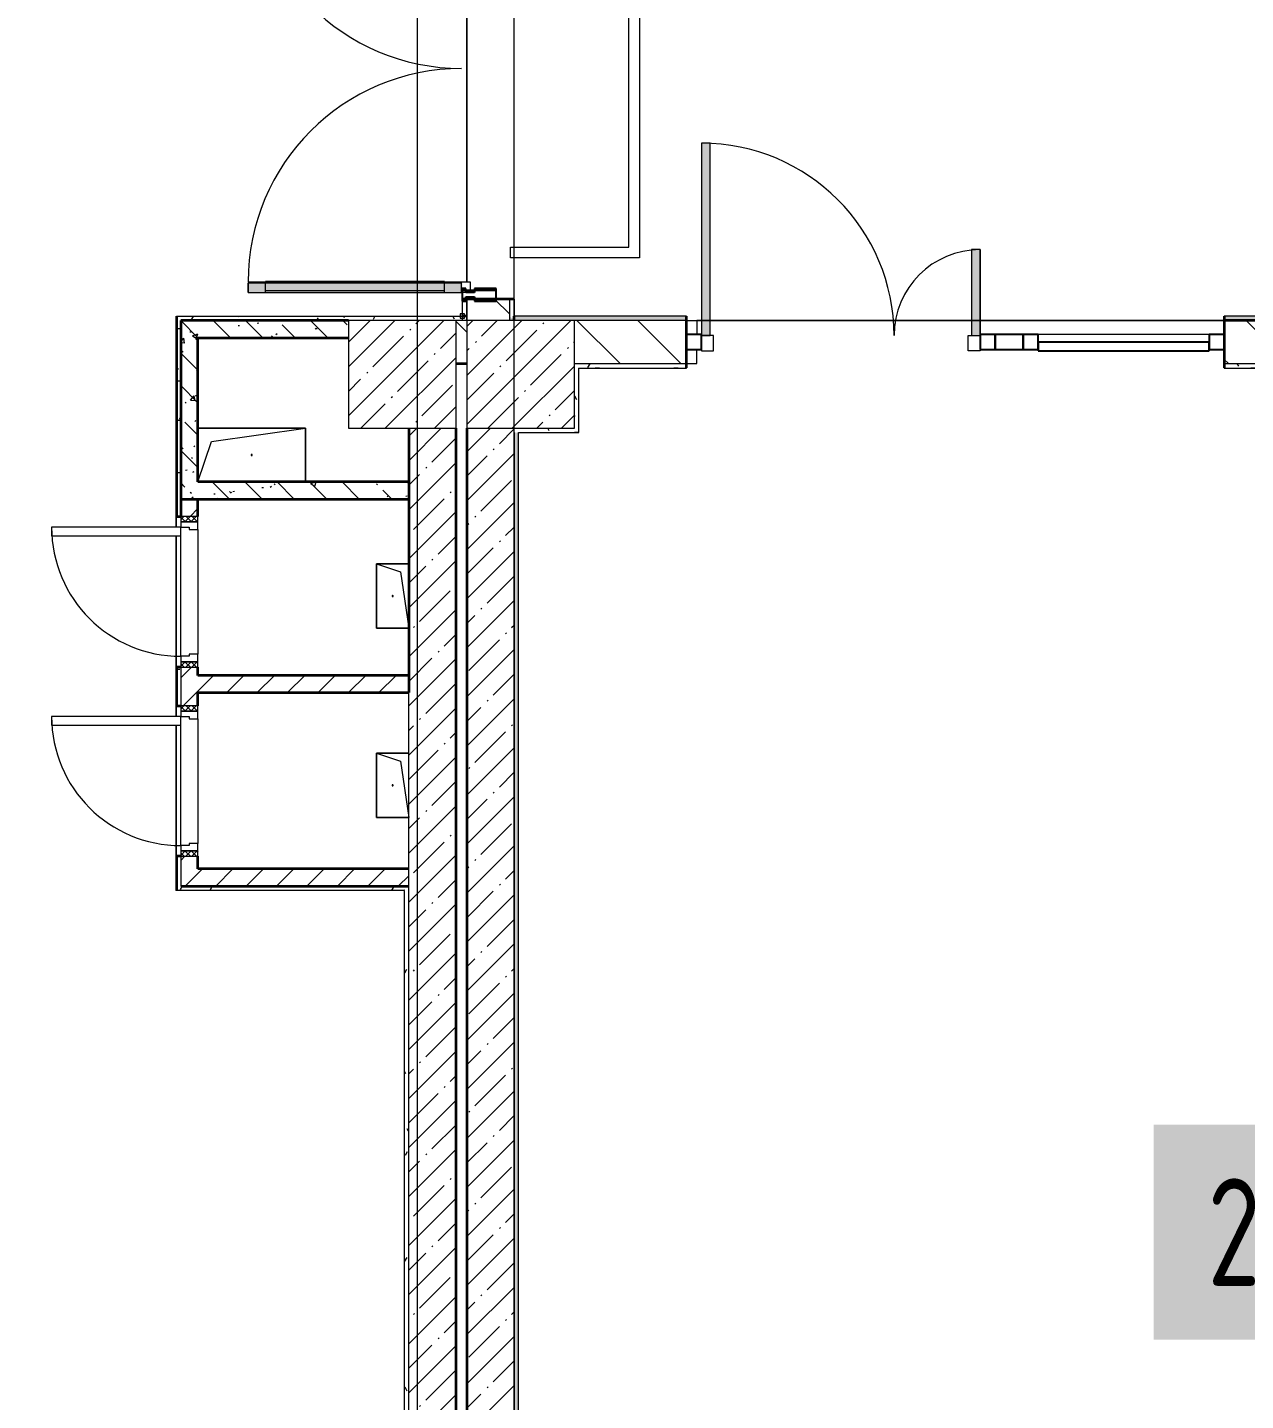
# Model space of a CAD drawing. Header units: millimetres. Extents: x 3914 to 443608, y -156176 to 78197.
# Drawn here: x 211462 to 217124, y -143099 to -136715 of the extents above; entities that cross this region are included whole.
import ezdxf

# ---------------------------------------------------------------- set-up
doc = ezdxf.new("R2010")
doc.units = ezdxf.units.MM
doc.linetypes.add('200_ШТРИХ__ш1_п0_6_', pattern=[160, 100, -60])
doc.linetypes.add('Осевая', pattern=[6350, 1270, -952.5, 3175, -952.5])
doc.layers.add('A-AREA-PATT-2', color=7, linetype='Continuous', lineweight=5, true_color=0xcde0ef, transparency=1)
for name, color, linetype, lineweight in [('A-DETL-GENF', 7, 'Continuous', 9), ('A-DOOR-1', 7, 'Continuous', 5), ('A-DOOR-2', 7, '200_ШТРИХ__ш1_п0_6_', 5), ('A-DOOR-FRAM-2', 7, 'Continuous', 5), ('A-FLOR', 7, 'Continuous', 9), ('A-FLOR-PATT-1', 7, 'Continuous', 5), ('A-GENM', 7, 'Continuous', 9), ('A-GLAZ-CURT', 7, 'Continuous', 9), ('A-GLAZ-CURT-2', 7, 'Continuous', 25), ('A-GLAZ-CWMG', 7, 'Continuous', 9), ('A-GLAZ-CWMG-1', 7, 'Continuous', 25), ('A-WALL', 7, 'Continuous', 5), ('A-WALL-1', 7, 'Continuous', 35), ('I-WALL', 7, 'Continuous', 5), ('S-COLS', 7, 'Continuous', 9), ('S-COLS-1', 7, 'Continuous', 5), ('Оси', 7, 'Continuous', 9), ('Оси-2', 7, 'Осевая', 9)]:
    doc.layers.add(name, color=color, linetype=linetype, lineweight=lineweight)
doc.layers.add('A-DOOR-FRAM-1', color=7, linetype='Continuous', lineweight=5, true_color=0xc0c0c0)
doc.layers.add('A-WALL-FNSH-1', color=9, linetype='Continuous', lineweight=5, true_color=0x808080)
doc.styles.add('СПДС', font='ГОСТ тип А.ttf', dxfattribs={"width": 0.9})
pattern_1 = [(45, (174964.42, -145977.62), (-114.04925, 114.04925), []), (45, (175078.47, -145977.62), (-114.04925, 114.04925), [201.612, -40.322, 6.706, -33.617])]
pattern_2 = [(135, (174964.42, -145977.62), (-141.4214, -141.4214), [])]
pattern_3 = [(135, (174964.42, -145977.62), (-150.8683, -150.8683), [213.36, -35.56, 7.112, -35.56]), (135, (174964.42, -145826.85), (-150.8683, -150.8683), []), (50, (174964.42, -145977.62), (255.0577, -22.3145), [26.67, -293.37]), (355, (174964.42, -145977.62), (-49.3404, 267.4791), [21.336, -234.696]), (100.451, (174985.68, -145979.48), (205.7195, 245.1636), [22.666, -249.326]), (46.184, (174964.42, -145906.5), (379.511, -58.86), [40.005, -440.055]), (96.636, (174996.05, -145911.4), (332.3634, 346.399), [33.999, -373.989]), (351.184, (174964.42, -145906.5), (332.367, 346.3953), [32.004, -352.044]), (21, (174999.98, -145924.28), (212.2602, -143.1711), [26.67, -293.37]), (326, (174999.98, -145924.28), (86.5224, 257.8632), [21.336, -234.696]), (71.451, (175017.67, -145936.2), (298.784, 114.6901), [22.666, -249.326]), (37.5, (174964.42, -145977.62), (4.32385, 118.3775), [6.706, -225.146, 6.706, -231.546, -235.585]), (37.5, (174964.42, -145977.62), (4.32385, 118.3775), [-470.103, 6.706, -228.879]), (7.5, (174964.42, -145977.62), (93.5476, 140.2533), [6.706, -129.134, 6.706, -219.812, -89.789]), (7.5, (174964.42, -145977.62), (93.5476, 140.2533), [-362.356, 6.706, -83.083]), (327.5, (174885.12, -145977.62), (189.82734, -8.02019), [6.706, -82.194, 6.706, -270.662, -368.046]), (327.5, (174885.12, -145977.62), (189.82734, -8.02019), [-366.268, 6.706, -361.34]), (317.5, (174849.56, -145977.62), (207.38114, 35.59764), [6.706, -108.864, 6.706, -177.495, -261.366]), (317.5, (174849.56, -145977.62), (207.38114, 35.59764), [-299.771, 6.706, -254.66])]
pattern_4 = [(45, (174964.42, -145977.62), (-70.71068, 70.71068), [])]
pattern_5 = [(0, (174964.42, -145977.62), (243.84, 60.96), [20.117, -162.763, 20.117, -162.763, -975.36]), (0, (174964.42, -145977.62), (243.84, 60.96), [-365.76, 20.117, -345.643, 20.117, -162.763, -426.72]), (0, (174964.42, -145977.62), (243.84, 60.96), [-914.4, 20.117, -101.803, 20.117, -284.683]), (120, (175055.86, -145947.14), (-174.71291, 180.691634), [20.117, -162.763, 20.117, -162.763, -975.36]), (120, (175055.86, -145947.14), (-174.71291, 180.691634), [-365.76, 20.117, -345.643, 20.117, -162.763, -426.72]), (120, (175055.86, -145947.14), (-174.71291, 180.691634), [-914.4, 20.117, -101.803, 20.117, -284.683]), (240, (175086.34, -145825.22), (-69.12709, -241.651634), [20.117, -162.763, 20.117, -162.763, -975.36]), (240, (175086.34, -145825.22), (-69.12709, -241.651634), [-365.76, 20.117, -345.643, 20.117, -162.763, -426.72]), (240, (175086.34, -145825.22), (-69.12709, -241.651634), [-914.4, 20.117, -101.803, 20.117, -284.683])]

# ---------------------------------------------------------------- blocks, each defined once
blk = doc.blocks.new('BSC_Колонна _Прямоугольная - 500х500-23286270-Объем проектирования 2 этажа')
at = {"layer": 'S-COLS-1'}
h = blk.add_hatch(dxfattribs=at)
h.set_pattern_fill('FP_4', color=256, style=0, pattern_type=2)
h.set_pattern_definition([(45, (-38790, -7650), (-114.04925, 114.04925), []), (45, (-38675.95, -7650), (-114.04925, 114.04925), [201.613, -40.323, 6.706, -33.617])])
h.paths.add_polyline_path([(-70.3, -250), (250, -250), (250, 250), (-250, 250), (-250, -250)])
for p, q in [((250, 250), (-250, 250)), ((-250, 250), (-250, -250)), ((250, -250), (250, 250)), ((-250, -250), (250, -250))]:
    blk.add_line(p, q, dxfattribs=at)
blk = doc.blocks.new('BSC_Колонна _Прямоугольная - 500х500-V367-Объем проектирования 2 этажа')
at = {"layer": 'S-COLS-1'}
h = blk.add_hatch(dxfattribs=at)
h.set_pattern_fill('FP_113', color=256, style=0, pattern_type=2)
h.set_pattern_definition([(45, (-38240, -7650), (-114.04925, 114.04925), []), (45, (-38125.95, -7650), (-114.04925, 114.04925), [201.613, -40.323, 6.706, -33.617])])
h.paths.add_polyline_path([(250, -250), (250, 250), (-250, 250), (-250, -250), (177, -250)])
for p, q in [((250, 250), (-250, 250)), ((-250, 250), (-250, -250)), ((250, -250), (250, 250)), ((-250, -250), (250, -250))]:
    blk.add_line(p, q, dxfattribs=at)
blk = doc.blocks.new('GM_Отверстие прямоугольное _в плите_ - Отверстие-V418-Объем проектирования 2 этажа')
at = {"layer": 'A-GENM'}
for p, q in [((-250, 125), (250, 125)), ((250, 125), (-250, 125)), ((-187.5, 62.5), (250, 125)), ((250, 125), (250, -125)), ((250, -125), (250, 125)), ((-250, -125), (-187.5, 62.5))]:
    blk.add_line(p, q, dxfattribs=at)
for start, end in [(360, 180), (180, 360)]:
    blk.add_arc((0, 0), 2.5, start, end, dxfattribs=at)
blk = doc.blocks.new('GM_Отверстие прямоугольное _в плите_ - Отверстие-21620300-Объем проектирования 2 этажа')
at = {"layer": 'A-GENM'}
for p, q in [((-150, -75), (-150, 75)), ((-150, 75), (-150, -75)), ((-112.5, 37.5), (150, 75)), ((150, 75), (150, -75)), ((150, -75), (150, 75)), ((-150, -75), (-112.5, 37.5)), ((150, -75), (-150, -75)), ((-150, -75), (150, -75))]:
    blk.add_line(p, q, dxfattribs=at)
for start, end in [(360, 180), (180, 360)]:
    blk.add_arc((0, 0), 2.5, start, end, dxfattribs=at)
blk = doc.blocks.new('Прямоугольный импост - Импост структурный с накладкой - 160мм Темный-31239214-Объем проектирования 2 этажа')
at = {"layer": 'A-GLAZ-CWMG-1'}
for p, q in [((-50, 0), (-50, 17)), ((-50, 17), (0, 17)), ((-40, 0), (-50, 0)), ((-40, -40), (-40, 0)), ((0, 0), (-10, 0)), ((-10, 0), (-10, -40)), ((0, 17), (0, 0)), ((-50, -140), (-50, -40)), ((-50, -40), (-40, -40)), ((-10, -40), (0, -40)), ((0, -40), (0, -140)), ((0, -140), (-50, -140))]:
    blk.add_line(p, q, dxfattribs=at)
blk = doc.blocks.new('Прямоугольный импост - Импост структурный с накладкой - 160мм Темный-31915521-Объем проектирования 2 этажа')
at = {"layer": 'A-GLAZ-CWMG-1'}
for p, q in [((-25, 0), (-25, 17)), ((-25, 17), (25, 17)), ((-15, 0), (-25, 0)), ((-15, -40), (-15, 0)), ((25, 0), (15, 0)), ((15, 0), (15, -40)), ((25, 17), (25, 0)), ((-25, -140), (-25, -40)), ((-25, -40), (-15, -40)), ((15, -40), (25, -40)), ((25, -40), (25, -140)), ((25, -140), (-25, -140))]:
    blk.add_line(p, q, dxfattribs=at)
blk = doc.blocks.new('Прямоугольный импост - 50 x 70 мм-31700031-Объем проектирования 2 этажа')
at = {"layer": 'A-GLAZ-CWMG-1'}
for p, q in [((-70, 35), (0, 35)), ((-70, -35), (-70, 35)), ((0, 35), (0, -35)), ((0, -35), (-70, -35))]:
    blk.add_line(p, q, dxfattribs=at)
blk = doc.blocks.new('Системная панель - Стемалит - 40мм-32257327-Объем проектирования 2 этажа')
at = {"layer": 'A-GLAZ-CURT-2'}
for p, q in [((65, 35), (-65, 35)), ((-65, 35), (-65, -35)), ((65, -35), (65, 35)), ((-65, -35), (65, -35))]:
    blk.add_line(p, q, dxfattribs=at)
blk = doc.blocks.new('Прямоугольный импост - 50 x 70 мм-31687886-Объем проектирования 2 этажа')
at = {"layer": 'A-GLAZ-CWMG-1'}
for p, q in [((-35, 35), (35, 35)), ((-35, -35), (-35, 35)), ((35, 35), (35, -35)), ((35, -35), (-35, -35))]:
    blk.add_line(p, q, dxfattribs=at)
blk = doc.blocks.new('Прямоугольный импост - 50 x 70 мм-31701779-Объем проектирования 2 этажа')
at = {"layer": 'A-GLAZ-CWMG-1'}
for p, q in [((0, 35), (-70, 35)), ((-70, 35), (-70, -35)), ((0, -35), (0, 35)), ((-70, -35), (0, -35))]:
    blk.add_line(p, q, dxfattribs=at)
blk = doc.blocks.new('Системная панель - Стекло - 40мм-V497-Объем проектирования 2 этажа')
at = {"layer": 'A-GLAZ-CURT-2'}
for p, q in [((397.5, 0), (-397.5, 0)), ((-397.5, 0), (-397.5, -40)), ((397.5, -40), (397.5, 0)), ((-397.5, -40), (397.5, -40))]:
    blk.add_line(p, q, dxfattribs=at)
blk = doc.blocks.new('Прямоугольный импост - 50 x 70 мм-31702100-Объем проектирования 2 этажа')
at = {"layer": 'A-GLAZ-CWMG-1'}
for p, q in [((-35, 35), (35, 35)), ((-35, -35), (-35, 35)), ((35, 35), (35, -35)), ((35, -35), (-35, -35))]:
    blk.add_line(p, q, dxfattribs=at)
blk = doc.blocks.new('Прямоугольный импост - 50 x 70 мм-31720914-Объем проектирования 2 этажа')
at = {"layer": 'A-GLAZ-CWMG'}
blk.add_line((6460, 7920), (5665, 7920), dxfattribs=at)

msp = doc.modelspace()

# ---------------------------------------------------------------- hatches: boundary and pattern name
at = {"layer": 'A-AREA-PATT-2'}
h = msp.add_hatch(color=256, dxfattribs=at)
h.paths.add_polyline_path([(213480.4, -138057.1), (213483.9, -138056.6), (213481.8, -138046.6), (213473.9, -138046.6), (213473.9, -138057.1)])
h.paths.add_polyline_path([(195214.4, -138057.1), (195214.4, -137447.2), (195184.4, -137447.2), (195184.4, -138057.1), (195209.4, -138057.1)])
h.paths.add_polyline_path([(213483.4, -137987.6), (213483.9, -137986.4), (213483.9, -137897.6), (213480.4, -137897.6), (213480.4, -137947.6), (213483.4, -137947.6), (213483.4, -137977.6)])
h.paths.add_polyline_path([(213480.4, -135912.6), (213483.9, -135912.6), (213483.4, -135862.6), (213480.4, -135862.6)])
h.paths.add_polyline_path([(195214.4, -135702.2), (195214.4, -135097.6), (195194.9, -135099.6), (195194.9, -135702.2)])
h.paths.add_polyline_path([(213458.9, -135308.6), (213478.9, -135308.6), (213478.9, -135298.1), (213458.9, -135298.1)])
h.paths.add_polyline_path([(207624.4, -132237.6), (207664.4, -132237.6), (207662.5, -132218.1), (207614.4, -132218.1), (207614.4, -132237.6)])
h.paths.add_polyline_path([(206264.4, -132237.6), (206314.4, -132237.6), (206312.5, -132218.1), (206264.4, -132218.1)])
h.paths.add_polyline_path([(208614.4, -127107.6), (208614.4, -127057.6), (208594.9, -127059.6), (208594.9, -127107.6)])
h.paths.add_polyline_path([(208594.9, -125757.6), (208614.4, -125757.6), (208614.4, -125707.6), (208594.9, -125709.6), (208594.9, -125755.7)])
at = {"layer": 'A-DOOR-2'}
h = msp.add_hatch(dxfattribs=at)
h.set_pattern_fill('FP_204', color=256, angle=90, style=0, pattern_type=2)
h.set_pattern_definition([(225, (212109.737, -137399.71), (14.14214, -14.14214), []), (315, (212109.737, -137399.71), (14.14214, 14.14214), [])])
h.paths.add_polyline_path([(212254.4, -139013.6), (212254.4, -138988.6), (212174.4, -138988.6), (212174.4, -139013.6)])
h = msp.add_hatch(dxfattribs=at)
h.set_pattern_fill('FP_204', color=256, angle=90, style=0, pattern_type=2)
h.set_pattern_definition([(225, (212109.737, -138279.71), (14.14214, -14.14214), []), (315, (212109.737, -138279.71), (14.14214, 14.14214), [])])
h.paths.add_polyline_path([(212254.4, -139893.6), (212254.4, -139868.6), (212174.4, -139868.6), (212174.4, -139893.6)])
at = {"layer": 'A-DOOR-FRAM-2'}
h = msp.add_hatch(dxfattribs=at)
h.set_pattern_fill('FP_205', color=256, angle=90, style=0, pattern_type=2)
h.set_pattern_definition([(135, (212109.737, -139522.505), (-14.1421, -14.1421), []), (225, (212109.737, -139522.505), (14.1421, -14.1421), [])])
h.paths.add_polyline_path([(212212.5, -139688.6), (212254.4, -139688.6), (212254.4, -139663.6), (212174.4, -139663.6), (212174.4, -139688.6)])
h = msp.add_hatch(dxfattribs=at)
h.set_pattern_fill('FP_205', color=256, angle=90, style=0, pattern_type=2)
h.set_pattern_definition([(135, (212109.737, -140402.505), (-14.1421, -14.1421), []), (225, (212109.737, -140402.505), (14.1421, -14.1421), [])])
h.paths.add_polyline_path([(212212.5, -140568.6), (212254.4, -140568.6), (212254.4, -140543.6), (212174.4, -140543.6), (212174.4, -140568.6)])
at = {"layer": 'A-FLOR-PATT-1'}
h = msp.add_hatch(color=256, dxfattribs=at)
h.paths.add_polyline_path([(188594.3, -138077.6), (188634.3, -138077.6), (188634.3, -137247.6), (188594.3, -137247.6), (188594.3, -138073.9)])
h.paths.add_polyline_path([(199264.4, -138077.6), (199264.4, -137747.6), (199224.4, -137747.6), (199224.4, -138077.6)])
h.paths.add_polyline_path([(189854.3, -138077.6), (189894.3, -138077.6), (189894.3, -137747.6), (189854.3, -137747.6), (189854.3, -138057.6)])
h.paths.add_polyline_path([(197964.4, -138077.6), (198004.4, -138077.6), (198004.4, -137247.6), (197964.4, -137247.6), (197964.4, -138057.6)])
h.paths.add_polyline_path([(180359.4, -138062.6), (180359.4, -137662.6), (180319.4, -137662.6), (180319.4, -138062.6)])
h.paths.add_polyline_path([(179104.4, -138062.6), (179104.4, -137167.6), (179064.4, -137167.6), (179064.4, -138062.6), (179094.4, -138062.6)])
h.paths.add_polyline_path([(213480.4, -137947.6), (213480.4, -137902.6), (212487.9, -137902.6), (212487.9, -137947.6), (213478.9, -137947.6)])
h.paths.add_polyline_path([(194974.4, -137457.2), (195054.4, -137457.2), (195054.4, -137412.2), (194214.4, -137412.2), (194214.4, -137457.2), (194590.3, -137457.2)])
h.paths.add_polyline_path([(213088, -135957.6), (213480.4, -135957.6), (213480.4, -135912.6), (212487.9, -135912.6), (212487.9, -135957.6), (212954.4, -135957.6)])
h.paths.add_polyline_path([(194229.4, -135787.2), (195054.4, -135787.2), (195054.4, -135742.2), (194229.4, -135742.2)])
h.paths.add_polyline_path([(206359.4, -133017.6), (206359.4, -132197.6), (206314.4, -132197.6), (206314.4, -133017.6)])
h.paths.add_polyline_path([(207624.4, -132517.6), (207624.4, -132237.6), (207614.4, -132237.6), (207614.4, -132197.6), (207579.4, -132197.6), (207579.4, -132517.6), (207614.4, -132517.6)])
h.paths.add_polyline_path([(208997.1, -127057.6), (209394.4, -127057.6), (209394.4, -127012.6), (208574.4, -127012.6), (208574.4, -127057.6), (208614.4, -127057.6)])
h.paths.add_polyline_path([(208762.6, -125792.6), (208894.4, -125792.6), (208894.4, -125747.6), (208614.4, -125747.6), (208614.4, -125757.6), (208574.4, -125757.6), (208574.4, -125792.6), (208627.5, -125792.6)])
h = msp.add_hatch(color=256, dxfattribs=at)
h.paths.add_polyline_path([(224719.4, -138077.6), (224759.4, -138077.6), (224759.4, -137747.6), (224719.4, -137747.6)])
h.paths.add_polyline_path([(223499.7, -138077.6), (223504.4, -138077.6), (223504.4, -137252.6), (223464.4, -137252.6), (223464.4, -138077.6)])
h.paths.add_polyline_path([(215850.4, -138077.6), (215890.4, -138077.6), (215890.4, -137747.6), (215850.4, -137747.6), (215850.4, -138057.6)])
h.paths.add_polyline_path([(232465.4, -138077.6), (232505.4, -138077.6), (232505.4, -137252.6), (232465.4, -137252.6), (232465.4, -138057.6)])
h.paths.add_polyline_path([(214595.4, -138077.6), (214635.4, -138077.6), (214635.4, -137252.6), (214595.4, -137252.6), (214595.4, -137934.3)])
h.paths.add_polyline_path([(233760.4, -138077.6), (233760.4, -137747.6), (233720.4, -137747.6), (233720.4, -138077.6)])
h.paths.add_polyline_path([(250145.4, -136555.3), (250444.4, -136555.3), (250444.4, -136515.3), (250145.4, -136515.3)])
h.paths.add_polyline_path([(250383.8, -135295.3), (250444.4, -135295.3), (250444.4, -135255.3), (249645.4, -135255.3), (249645.4, -135295.3), (249714.4, -135295.3)])
h = msp.add_hatch(color=256, dxfattribs=at)
h.paths.add_polyline_path([(215890.4, -138147.6), (215890.4, -138077.6), (215850.4, -138077.6), (215850.4, -138147.6)])
h.paths.add_polyline_path([(214595.4, -138147.6), (214635.4, -138147.6), (214635.4, -138077.6), (214595.4, -138077.6), (214595.4, -138142.6)])
at = {"layer": 'I-WALL'}
h = msp.add_hatch(dxfattribs=at)
h.set_pattern_fill('FP_191', color=256, style=0, pattern_type=2)
h.set_pattern_definition(pattern_5)
h.paths.add_polyline_path([(213504.4, -138057.6), (213504.4, -137977.6), (213484.4, -137977.6), (213484.4, -138056.6), (213500.5, -138057.4)])
h.paths.add_polyline_path([(213484.4, -135847.6), (213504.4, -135847.6), (213504.4, -135297.6), (213484.4, -135297.6), (213484.4, -135747.6)])
h = msp.add_hatch(dxfattribs=at)
h.set_pattern_fill('FP_23', color=256, style=0, pattern_type=2)
h.set_pattern_definition(pattern_2)
h.paths.add_polyline_path([(213684.1, -138077.6), (213704.4, -138077.6), (213704.4, -137977.6), (213504.4, -137977.6), (213504.4, -138077.6)])
h.paths.add_polyline_path([(213504.4, -135847.6), (213704.4, -135847.6), (213704.4, -135747.6), (213504.4, -135747.6)])
h = msp.add_hatch(dxfattribs=at)
h.set_pattern_fill('FP_191', color=256, style=0, pattern_type=2)
h.set_pattern_definition(pattern_5)
h.paths.add_polyline_path([(212975.1, -138077.6), (213504.4, -138077.6), (213504.4, -138057.6), (212154.4, -138057.6), (212154.4, -138077.6), (212954.4, -138077.6)])
h = msp.add_hatch(dxfattribs=at)
h.set_pattern_fill('FP_191', color=256, style=0, pattern_type=2)
h.set_pattern_definition(pattern_5)
h.paths.add_polyline_path([(212159.3, -140727.6), (212174.4, -140727.6), (212174.4, -140568.6), (212154.4, -140568.6), (212154.4, -140727.6), (212156.8, -140727.6)])
h.paths.add_polyline_path([(212174.4, -139868.6), (212174.4, -139688.6), (212154.4, -139688.6), (212154.4, -139868.6)])
h.paths.add_polyline_path([(212155.2, -138988.6), (212174.4, -138988.6), (212174.4, -138077.6), (212154.4, -138077.6), (212154.4, -138988.6)])
h = msp.add_hatch(dxfattribs=at)
h.set_pattern_fill('FP_41', color=256, style=0, pattern_type=2)
h.set_pattern_definition(pattern_3)
h.paths.add_polyline_path([(212174.4, -138827.6), (212254.4, -138827.6), (212254.4, -138077.6), (212174.4, -138077.6), (212174.4, -138577.6)])
h = msp.add_hatch(dxfattribs=at)
h.set_pattern_fill('FP_41', color=256, style=0, pattern_type=2)
h.set_pattern_definition(pattern_3)
h.paths.add_polyline_path([(212954.4, -138157.6), (212954.4, -138077.6), (212254.4, -138077.6), (212254.4, -138157.6)])
h = msp.add_hatch(dxfattribs=at)
h.set_pattern_fill('FP_23', color=256, style=0, pattern_type=2)
h.set_pattern_definition(pattern_2)
h.paths.add_polyline_path([(214014.4, -138277.6), (214525.4, -138277.6), (214525.4, -138077.6), (214004.4, -138077.6), (214004.4, -138277.6)])
h.paths.add_polyline_path([(213454.4, -138277.6), (213504.4, -138277.6), (213504.4, -138077.6), (213454.4, -138077.6), (213454.4, -138204.4)])
h.paths.add_polyline_path([(217874.4, -138277.6), (217874.4, -138077.6), (217025.4, -138077.6), (217025.4, -138277.6), (217717.8, -138277.6)])
h = msp.add_hatch(dxfattribs=at)
h.set_pattern_fill('FP_191', color=256, style=0, pattern_type=2)
h.set_pattern_definition(pattern_5)
h.paths.add_polyline_path([(249708.7, -138077.6), (249714.4, -138077.6), (249693.4, -138057.6), (248669.4, -138057.6), (248669.4, -138069.6), (248724.4, -138069.6), (248724.4, -138077.6), (249694.4, -138077.6)])
h.paths.add_polyline_path([(247214.4, -138077.6), (247215.4, -138069.6), (247269.4, -138069.6), (247269.4, -138057.6), (246699.4, -138057.6), (246699.4, -138069.6), (246729.4, -138069.6), (246729.4, -138077.6), (247064.4, -138077.6)])
h.paths.add_polyline_path([(245284.4, -138077.6), (245569.4, -138077.6), (245569.4, -138069.6), (245599.4, -138069.6), (245599.4, -138057.6), (244324.9, -138057.6), (244324.9, -138069.6), (244354.9, -138069.6), (244354.9, -138077.6), (245181.7, -138077.6)])
h.paths.add_polyline_path([(240594.4, -138077.6), (240889.4, -138076.7), (240889.4, -138069.6), (240919.4, -138069.6), (240919.4, -138057.6), (234895.4, -138057.6), (234895.4, -138077.6), (240374.4, -138077.6)])
h.paths.add_polyline_path([(242290.8, -138077.6), (243194.9, -138077.6), (243194.9, -138069.6), (243224.9, -138069.6), (243224.9, -138057.6), (242019.4, -138057.6), (242019.4, -138069.6), (242049.4, -138069.6), (242049.4, -138077.6), (242183.2, -138077.6)])
h.paths.add_polyline_path([(232395.4, -138077.6), (232395.4, -138057.6), (225894.4, -138057.6), (225894.4, -138077.6), (232172.5, -138077.6)])
h.paths.add_polyline_path([(222874.4, -138077.6), (223394.4, -138077.6), (223394.4, -138057.6), (217025.4, -138057.6), (217025.4, -138077.6), (222374.4, -138077.6)])
h.paths.add_polyline_path([(213724.4, -138077.6), (214525.4, -138077.6), (214525.4, -138057.6), (213724.4, -138058.6), (213704.9, -138077.6)])
h.paths.add_polyline_path([(213704.4, -138077.6), (213714.4, -138067.6), (213704.4, -138057.6), (213704.4, -138063.3)])
h = msp.add_hatch(dxfattribs=at)
h.set_pattern_fill('FP_191', color=256, style=0, pattern_type=2)
h.set_pattern_definition(pattern_5)
h.paths.add_polyline_path([(217853.4, -138297.6), (217874.4, -138277.6), (217025.4, -138277.6), (217025.4, -138297.6), (217717.8, -138297.6)])
h.paths.add_polyline_path([(217870.4, -138297.6), (217874.4, -138297.6), (217874.4, -138277.6), (217854.4, -138297.6)])
h.paths.add_polyline_path([(214004.4, -138277.6), (214025.4, -138297.6), (214525.4, -138297.6), (214525.4, -138277.6), (214014.4, -138277.6)])
h.paths.add_polyline_path([(214024.4, -138297.6), (214004.4, -138277.6), (214004.4, -138297.6), (214014.4, -138297.6)])
h = msp.add_hatch(dxfattribs=at)
h.set_pattern_fill('FP_191', color=256, style=0, pattern_type=2)
h.set_pattern_definition(pattern_5)
h.paths.add_polyline_path([(214005.2, -138597.6), (214024.4, -138597.6), (214024.4, -138297.6), (214004.4, -138297.6), (214004.4, -138597.6)])
h = msp.add_hatch(dxfattribs=at)
h.set_pattern_fill('FP_1', color=256, style=0, pattern_type=2)
h.set_pattern_definition(pattern_1)
h.paths.add_polyline_path([(213234.4, -145577.6), (213454.4, -145577.6), (213454.4, -138577.6), (213234.4, -138577.6), (213234.4, -145577.5)])
h = msp.add_hatch(dxfattribs=at)
h.set_pattern_fill('FP_1', color=256, style=0, pattern_type=2)
h.set_pattern_definition(pattern_1)
h.paths.add_polyline_path([(213685, -145567.6), (213724.4, -145567.6), (213724.4, -138577.6), (213504.4, -138577.6), (213504.4, -145567.6), (213684.1, -145567.6)])
h = msp.add_hatch(dxfattribs=at)
h.set_pattern_fill('FP_191', color=256, style=0, pattern_type=2)
h.set_pattern_definition(pattern_5)
h.paths.add_polyline_path([(214003.6, -138597.6), (214004.4, -138597.6), (214004.4, -138577.6), (213724.4, -138577.6), (213745.4, -138597.6), (214002.9, -138597.6)])
h.paths.add_polyline_path([(213724.4, -138597.6), (213744.4, -138597.6), (213724.4, -138577.6)])
h = msp.add_hatch(dxfattribs=at)
h.set_pattern_fill('FP_191', color=256, style=0, pattern_type=2)
h.set_pattern_definition(pattern_5)
h.paths.add_polyline_path([(213724.4, -145177.6), (213744.4, -145177.6), (213744.4, -138598.6), (213724.4, -138597.6), (213724.4, -144357.8)])
h = msp.add_hatch(dxfattribs=at)
h.set_pattern_fill('FP_41', color=256, style=0, pattern_type=2)
h.set_pattern_definition(pattern_3)
h.paths.add_polyline_path([(212754.4, -138907.6), (213234.4, -138907.6), (213234.4, -138827.6), (212174.4, -138827.6), (212174.4, -138907.6), (212254.4, -138907.6)])
h = msp.add_hatch(dxfattribs=at)
h.set_pattern_fill('FP_22', color=256, style=0, pattern_type=2)
h.set_pattern_definition(pattern_4)
h.paths.add_polyline_path([(212174.4, -140707.6), (212254.4, -140707.6), (212254.4, -140568.6), (212174.4, -140568.6)])
h.paths.add_polyline_path([(212174.4, -139868.6), (212254.4, -139868.6), (212254.4, -139688.6), (212174.4, -139688.6), (212174.4, -139807.6)])
h.paths.add_polyline_path([(212254.4, -138988.6), (212254.4, -138907.6), (212174.4, -138907.6), (212174.4, -138988.6)])
h = msp.add_hatch(dxfattribs=at)
h.set_pattern_fill('FP_22', color=256, style=0, pattern_type=2)
h.set_pattern_definition(pattern_4)
h.paths.add_polyline_path([(213234.4, -139807.6), (213234.4, -139727.6), (212254.4, -139727.6), (212254.4, -139807.6), (213219.1, -139807.6)])
h = msp.add_hatch(dxfattribs=at)
h.set_pattern_fill('FP_22', color=256, style=0, pattern_type=2)
h.set_pattern_definition(pattern_4)
h.paths.add_polyline_path([(212254.4, -140707.6), (213234.4, -140707.6), (213234.4, -140627.6), (212254.4, -140627.6)])
h = msp.add_hatch(dxfattribs=at)
h.set_pattern_fill('FP_191', color=256, style=0, pattern_type=2)
h.set_pattern_definition(pattern_5)
h.paths.add_polyline_path([(213234.4, -140707.6), (212174.4, -140707.6), (212174.4, -140727.6), (213214.4, -140726.7), (213224.9, -140716.7)])
h.paths.add_polyline_path([(213232.4, -140727.6), (213234.4, -140727.6), (213234.4, -140707.6), (213214.4, -140727.6), (213223.7, -140727.6)])
h = msp.add_hatch(dxfattribs=at)
h.set_pattern_fill('FP_191', color=256, style=0, pattern_type=2)
h.set_pattern_definition(pattern_5)
h.paths.add_polyline_path([(213234.4, -145577.6), (213233.3, -140727.6), (213214.4, -140727.6), (213214.4, -145556.6), (213234.2, -145577.4)])
h.paths.add_polyline_path([(213226.2, -145577.6), (213234.2, -145577.4), (213214.4, -145557.6), (213214.4, -145577.6)])

# ---------------------------------------------------------------- linework, layer by layer
at = {"layer": 'A-DETL-GENF'}
for p, q in [((214635.4, -137252.6), (214595.4, -137252.6)), ((214595.4, -137252.6), (214595.4, -138142.6)), ((214635.4, -138147.6), (214635.4, -137252.6)), ((215890.4, -137747.6), (215850.4, -137747.6)), ((215850.4, -137747.6), (215850.4, -138147.6)), ((215890.4, -138142.6), (215890.4, -137747.6)), ((212487.9, -137947.6), (212487.9, -137902.6)), ((212487.9, -137902.6), (213480.4, -137902.6)), ((213480.4, -137902.6), (212487.9, -137902.6)), ((212487.9, -137902.6), (212487.9, -137947.6)), ((212567.9, -137893.6), (213400.4, -137893.6)), ((212567.9, -137947.6), (212567.9, -137902.6)), ((213400.4, -137947.6), (213400.4, -137902.6)), ((212487.9, -137947.6), (213480.4, -137947.6)), ((212487.9, -137947.6), (213480.4, -137947.6)), ((212567.9, -137937.6), (213400.4, -137937.6)), ((214595.4, -138147.6), (214635.4, -138147.6)), ((214650.4, -138147.6), (214595.4, -138147.6)), ((214650.4, -138217.6), (214650.4, -138147.6)), ((215835.4, -138217.6), (215835.4, -138147.6)), ((215835.4, -138147.6), (215890.4, -138147.6)), ((215850.4, -138147.6), (215890.4, -138147.6)), ((214595.4, -138212.6), (214595.4, -138217.6)), ((214595.4, -138217.6), (214650.4, -138217.6)), ((215890.4, -138217.6), (215835.4, -138217.6)), ((215890.4, -138212.6), (215890.4, -138217.6))]:
    msp.add_line(p, q, dxfattribs=at)
at = {"layer": 'A-DOOR-1'}
for p, q in [((214595.4, -137252.6), (214595.4, -138142.6)), ((215890.4, -137747.6), (215890.4, -138142.6)), ((212487.9, -137897.6), (213480.4, -137897.6)), ((213480.4, -137897.6), (213520.4, -137897.6)), ((213480.4, -137947.6), (213480.4, -137897.6)), ((213520.4, -137897.6), (213520.4, -137947.6)), ((213520.4, -137947.6), (213480.4, -137947.6)), ((211574.4, -139038.6), (211574.4, -139078.6)), ((212174.4, -139038.6), (211574.4, -139038.6)), ((212174.4, -139078.6), (212174.4, -139038.6)), ((211574.4, -139078.6), (212174.4, -139078.6)), ((211574.4, -139918.6), (211574.4, -139958.6)), ((212174.4, -139918.6), (211574.4, -139918.6)), ((212174.4, -139958.6), (212174.4, -139918.6)), ((211574.4, -139958.6), (212174.4, -139958.6))]:
    msp.add_line(p, q, dxfattribs=at)
for centre, radius, start, end in [((213480.4, -135912.6), 992.5, 180, 270), ((213480.4, -137897.6), 992.5, 90, 180), ((214595.4, -138147.6), 895, 0, 90), ((215890.4, -138147.6), 400, 90, 180), ((212174.4, -139038.6), 600, 180, 270), ((212174.4, -139918.6), 600, 180, 270)]:
    msp.add_arc(centre, radius, start, end, dxfattribs=at)
at = {"layer": 'A-DOOR-FRAM-1'}
for p, q in [((212254.4, -138988.6), (212174.4, -138988.6)), ((212174.4, -138988.6), (212174.4, -139013.6)), ((212254.4, -139013.6), (212254.4, -138988.6)), ((212254.4, -139013.6), (212174.4, -139013.6)), ((212174.4, -139013.6), (212174.4, -139038.6)), ((212174.4, -139013.6), (212254.4, -139013.6)), ((212174.4, -139038.6), (212214.4, -139038.6)), ((212214.4, -139038.6), (212214.4, -139048.6)), ((212214.4, -139048.6), (212254.4, -139048.6)), ((212254.4, -139048.6), (212254.4, -139013.6)), ((212254.4, -139048.6), (212254.4, -139628.6)), ((212174.4, -139638.6), (212174.4, -139078.6)), ((212254.4, -139628.6), (212214.4, -139628.6)), ((212214.4, -139628.6), (212214.4, -139638.6)), ((212254.4, -139663.6), (212254.4, -139628.6)), ((212174.4, -139638.6), (212174.4, -139663.6)), ((212214.4, -139638.6), (212174.4, -139638.6)), ((212174.4, -139663.6), (212254.4, -139663.6)), ((212254.4, -139663.6), (212174.4, -139663.6)), ((212174.4, -139663.6), (212174.4, -139688.6)), ((212174.4, -139688.6), (212254.4, -139688.6)), ((212254.4, -139688.6), (212254.4, -139663.6)), ((212254.4, -139868.6), (212174.4, -139868.6)), ((212174.4, -139868.6), (212174.4, -139893.6)), ((212254.4, -139893.6), (212254.4, -139868.6)), ((212254.4, -139893.6), (212174.4, -139893.6)), ((212174.4, -139893.6), (212174.4, -139918.6)), ((212174.4, -139893.6), (212254.4, -139893.6)), ((212174.4, -139918.6), (212214.4, -139918.6)), ((212214.4, -139918.6), (212214.4, -139928.6)), ((212214.4, -139928.6), (212254.4, -139928.6)), ((212254.4, -139928.6), (212254.4, -139893.6)), ((212254.4, -139928.6), (212254.4, -140508.6)), ((212174.4, -140518.6), (212174.4, -139958.6)), ((212174.4, -140518.6), (212174.4, -140543.6)), ((212214.4, -140518.6), (212174.4, -140518.6)), ((212254.4, -140508.6), (212214.4, -140508.6)), ((212214.4, -140508.6), (212214.4, -140518.6)), ((212254.4, -140543.6), (212254.4, -140508.6)), ((212174.4, -140543.6), (212254.4, -140543.6)), ((212254.4, -140543.6), (212174.4, -140543.6)), ((212174.4, -140543.6), (212174.4, -140568.6)), ((212174.4, -140568.6), (212254.4, -140568.6)), ((212254.4, -140568.6), (212254.4, -140543.6))]:
    msp.add_line(p, q, dxfattribs=at)
at = {"layer": 'A-FLOR'}
for p, q in [((213504.4, -135911.7), (213504.4, -137896.7)), ((213504.4, -137896.7), (213504.4, -135911.7)), ((213504.4, -135912.6), (213504.4, -137897.6)), ((213504.4, -137897.6), (213504.4, -135912.6)), ((214307.2, -136029.5), (214307.2, -137785.4)), ((214307.2, -136030.4), (214307.2, -137786.4)), ((214257.2, -137735.4), (214257.2, -136079.5)), ((214257.2, -137736.4), (214257.2, -136080.4)), ((213707.2, -137785.4), (213707.2, -137735.4)), ((213707.2, -137735.4), (214257.2, -137735.4)), ((213707.2, -137786.4), (213707.2, -137736.4)), ((213707.2, -137736.4), (214257.2, -137736.4)), ((214307.2, -137785.4), (213707.2, -137785.4)), ((214307.2, -137786.4), (213707.2, -137786.4)), ((214525.4, -138076.7), (217025.4, -138076.7)), ((214525.4, -138077.6), (217025.4, -138077.6)), ((217025.4, -138076.7), (214574.4, -138076.7)), ((214574.4, -138076.7), (214574.4, -138141.7)), ((217025.4, -138077.6), (214574.4, -138077.6)), ((214574.4, -138077.6), (214574.4, -138142.6)), ((214574.4, -138276.7), (214574.4, -138211.7)), ((214574.4, -138277.6), (214574.4, -138212.6)), ((214525.4, -138276.7), (214574.4, -138276.7)), ((214525.4, -138277.6), (214574.4, -138277.6))]:
    msp.add_line(p, q, dxfattribs=at)
at = {"layer": 'A-WALL'}
for p, q in [((213484.4, -138077.6), (213484.4, -137977.6)), ((213504.4, -137977.6), (213504.4, -138077.6)), ((213504.4, -138077.6), (213504.4, -137977.6)), ((213704.4, -138077.6), (213704.4, -137977.6)), ((213504.4, -138077.6), (213454.4, -138077.6)), ((214525.4, -138077.6), (214004.4, -138077.6)), ((214004.4, -138277.6), (214525.4, -138277.6)), ((217025.4, -138277.6), (217874.4, -138277.6)), ((214025.4, -138297.6), (214025.4, -138298.6)), ((213724.4, -145190.1), (213724.4, -138577.6)), ((213724.4, -138597.6), (213724.4, -145177.6)), ((212174.4, -139688.6), (212174.4, -139868.6)), ((213234.4, -145577.6), (213234.4, -139807.6)), ((212174.4, -140568.6), (212174.4, -140707.6))]:
    msp.add_line(p, q, dxfattribs=at)
at = {"layer": 'A-WALL-1'}
for p, q in [((213724.4, -137977.6), (213484.4, -137977.6)), ((212154.4, -138057.6), (212154.4, -138988.6)), ((212954.4, -138077.6), (212174.4, -138077.6)), ((212174.4, -138077.6), (212174.4, -138988.6)), ((213504.4, -138057.6), (213484.4, -138057.6)), ((213724.4, -138077.6), (213724.4, -138057.6)), ((214525.4, -138297.6), (214525.4, -138057.6)), ((217025.4, -138057.6), (217025.4, -138297.6)), ((217874.4, -138077.6), (217025.4, -138077.6)), ((212254.4, -138157.6), (212954.4, -138157.6)), ((212254.4, -138827.6), (212254.4, -138157.6)), ((213454.4, -138277.6), (213504.4, -138277.6)), ((213234.4, -138577.6), (213234.4, -139807.6)), ((213454.4, -145577.6), (213454.4, -138577.6)), ((213504.4, -138577.6), (213504.4, -145567.6)), ((213234.4, -138827.6), (212254.4, -138827.6)), ((212174.4, -138907.6), (213234.4, -138907.6)), ((212254.4, -138988.6), (212254.4, -138907.6)), ((212154.4, -138988.6), (212174.4, -138988.6)), ((212154.4, -139688.6), (212154.4, -139868.6)), ((212174.4, -139688.6), (212154.4, -139688.6)), ((212254.4, -139727.6), (212254.4, -139688.6)), ((213234.4, -139727.6), (212254.4, -139727.6)), ((212254.4, -139868.6), (212254.4, -139807.6)), ((212254.4, -139807.6), (213234.4, -139807.6)), ((212154.4, -139868.6), (212174.4, -139868.6)), ((212154.4, -140568.6), (212154.4, -140727.6)), ((212174.4, -140568.6), (212154.4, -140568.6)), ((212254.4, -140627.6), (212254.4, -140568.6)), ((213234.4, -140627.6), (212254.4, -140627.6)), ((212174.4, -140707.6), (213234.4, -140707.6)), ((213213.4, -140727.6), (213214.4, -140727.6))]:
    msp.add_line(p, q, dxfattribs=at)
at = {"layer": 'A-WALL-FNSH-1'}
for p, q in [((213484.4, -137977.6), (213483.4, -137977.6)), ((213483.4, -137977.6), (213483.4, -138056.6)), ((213724.4, -137977.6), (213724.4, -138057.6)), ((213725.4, -137977.6), (213724.4, -137977.6)), ((213725.4, -138056.6), (213725.4, -137977.6)), ((212154.4, -138057.6), (213484.4, -138057.6)), ((213493.9, -138046.6), (213473.9, -138046.6)), ((213473.9, -138046.6), (213473.9, -138066.6)), ((213473.9, -138066.6), (213493.9, -138066.6)), ((213493.9, -138066.6), (213493.9, -138046.6)), ((214525.4, -138056.6), (213725.4, -138056.6)), ((214525.4, -138057.6), (214525.4, -138056.6)), ((223394.4, -138056.6), (217025.4, -138056.6)), ((217025.4, -138056.6), (217025.4, -138057.6)), ((214025.4, -138598.6), (214025.4, -138298.6)), ((214025.4, -138298.6), (214525.4, -138298.6)), ((214525.4, -138298.6), (214525.4, -138297.6)), ((217025.4, -138297.6), (217025.4, -138298.6)), ((217025.4, -138298.6), (217854.4, -138298.6)), ((213744.4, -138597.6), (213744.4, -138598.6)), ((213744.4, -138598.6), (214025.4, -138598.6)), ((213745.4, -145176.6), (213745.4, -138597.6)), ((214024.4, -138597.6), (214004.4, -138597.6)), ((212153.4, -138988.6), (212154.4, -138988.6)), ((212154.4, -139688.6), (212153.4, -139688.6)), ((212153.4, -139688.6), (212153.4, -139868.6)), ((212153.4, -139868.6), (212154.4, -139868.6)), ((212154.4, -140568.6), (212153.4, -140568.6)), ((212153.4, -140568.6), (212153.4, -140728.6)), ((213213.4, -140727.6), (212154.4, -140727.6)), ((213214.4, -145556.6), (213214.4, -140727.6))]:
    msp.add_line(p, q, dxfattribs=at)
at = {"layer": 'I-WALL'}
for p, q in [((212153.4, -139038.6), (212153.4, -138988.6)), ((212154.4, -139038.6), (212154.4, -138988.6)), ((212153.4, -139688.6), (212153.4, -139078.6)), ((212154.4, -139688.6), (212154.4, -139078.6)), ((212153.4, -139918.6), (212153.4, -139868.6)), ((212154.4, -139918.6), (212154.4, -139868.6)), ((212153.4, -140568.6), (212153.4, -139958.6)), ((212154.4, -140568.6), (212154.4, -139958.6))]:
    msp.add_line(p, q, dxfattribs=at)
at = {"layer": 'Оси'}
for points in [[(213274.4, -147883.9), (213274.4, -142883.9), (213274.4, -127199.9), (213274.4, -122199.9)], [(214378.8, -147883.9), (214378.8, -147180), (213724.4, -146652.4), (213724.4, -141652.4), (213724.4, -135777.6), (213724.4, -130777.6)]]:
    msp.add_lwpolyline(points, dxfattribs=at)
at = {"layer": 'Оси-2'}
for p, q in [((213274.4, -142882.9), (213274.4, -127199)), ((213724.4, -141651.4), (213724.4, -135776.7))]:
    msp.add_line(p, q, dxfattribs=at)

# ---------------------------------------------------------------- block references
at = {"layer": 'A-GENM'}
msp.add_blockref('GM_Отверстие прямоугольное _в плите_ - Отверстие-V418-Объем проектирования 2 этажа', (212504.4, -138702.6), dxfattribs=at)
at = {"layer": 'A-GENM', "rotation": 270.0000000000002}
for p in [(213159.4, -139358.5), (213159.4, -140238.5)]:
    msp.add_blockref('GM_Отверстие прямоугольное _в плите_ - Отверстие-21620300-Объем проектирования 2 этажа', p, dxfattribs=at)
at = {"layer": 'A-GLAZ-CURT'}
for name, p in [('Системная панель - Стемалит - 40мм-32257327-Объем проектирования 2 этажа', (216025.4, -138177.6)), ('Системная панель - Стекло - 40мм-V497-Объем проектирования 2 этажа', (216557.9, -138177.6))]:
    msp.add_blockref(name, p, dxfattribs=at)
at = {"layer": 'A-GLAZ-CWMG', "extrusion": (0, 0, -1)}
for name, p, rotation in [('Прямоугольный импост - Импост структурный с накладкой - 160мм Темный-31239214-Объем проектирования 2 этажа', (-213500.4, -137977.6), 270.0000000000001), ('Прямоугольный импост - Импост структурный с накладкой - 160мм Темный-31915521-Объем проектирования 2 этажа', (-213500.4, -137962.6), 270.0000000000001), ('Прямоугольный импост - 50 x 70 мм-31687886-Объем проектирования 2 этажа', (-215925.4, -138177.6), 180), ('Прямоугольный импост - 50 x 70 мм-31702100-Объем проектирования 2 этажа', (-216125.4, -138177.6), 180), ('Прямоугольный импост - 50 x 70 мм-31700031-Объем проектирования 2 этажа', (-217025.4, -138177.6), 180)]:
    msp.add_blockref(name, p, dxfattribs=dict(at, rotation=rotation))
at = {"layer": 'A-GLAZ-CWMG', "rotation": 180}
msp.add_blockref('Прямоугольный импост - 50 x 70 мм-31701779-Объем проектирования 2 этажа', (214525.4, -138177.6), dxfattribs=at)
at = {"layer": 'A-GLAZ-CWMG'}
msp.add_blockref('Прямоугольный импост - 50 x 70 мм-31720914-Объем проектирования 2 этажа', (210495.4, -146062.6), dxfattribs=at)
at = {"layer": 'S-COLS'}
for name, p in [('BSC_Колонна _Прямоугольная - 500х500-V367-Объем проектирования 2 этажа', (213204.4, -138327.6)), ('BSC_Колонна _Прямоугольная - 500х500-23286270-Объем проектирования 2 этажа', (213754.4, -138327.6))]:
    msp.add_blockref(name, p, dxfattribs=at)

# ---------------------------------------------------------------- texts
at = {"insert": (216947.3, -142066.2), "char_height": 500, "width": 1370.886, "attachment_point": 1, "style": 'СПДС', "bg_fill": 1, "box_fill_scale": 1.5, "bg_fill_color": 7, "bg_fill_true_color": 16777215, "bg_fill_transparency": 0}
msp.add_mtext('2.04', dxfattribs=at)

doc.saveas('drawing.dxf')
